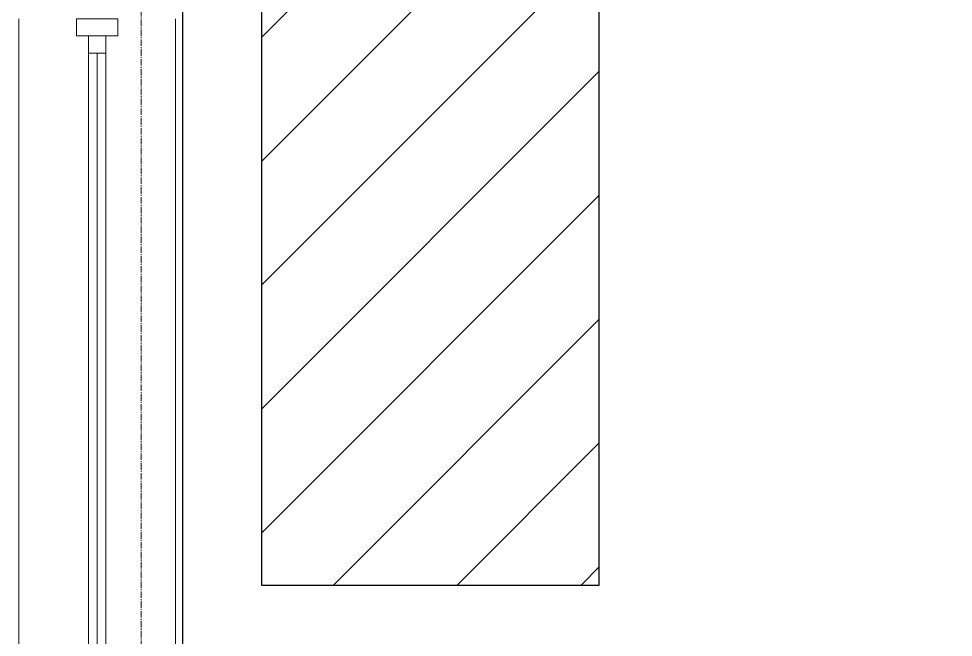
# Model space of a CAD drawing. Header units: millimetres. Extents: x -231292 to 573618, y -153144 to 564035.
# Drawn here: x 8528 to 11239, y -114739 to -112945 of the extents above; entities that cross this region are included whole.
import ezdxf

# ---------------------------------------------------------------- set-up
doc = ezdxf.new("R2010")
doc.units = ezdxf.units.MM
doc.linetypes.add('CENTER2', pattern=[28.575, 19.05, -3.175, 3.175, -3.175])
doc.layers.get('0').update_dxf_attribs({"color": 250})
for name, color, linetype, lineweight in [('10.3) строит. леса', 20, 'Continuous', 30), ('A-Wall_Материал_Газоблок_Контур', 250, 'Continuous', 0), ('АР_Окна', 250, 'Continuous', 5), ('РД_Оси_100', 250, 'Continuous', 0)]:
    doc.layers.add(name, color=color, linetype=linetype, lineweight=lineweight)

# ---------------------------------------------------------------- blocks, each defined once
blk = doc.blocks.new('оси_рен')
at = {"layer": 'РД_Оси_100', "color": 251, "linetype": 'CENTER2', "true_color": 0x636466}
blk.add_line((1195652.916, 135558.25), (1195652.916, 223268.25), dxfattribs=at)

msp = doc.modelspace()

# ---------------------------------------------------------------- hatches: boundary and pattern name
at = {"layer": '10.3) строит. леса'}
h = msp.add_hatch(dxfattribs=at)
h.set_pattern_fill('ANSI31', color=256, scale=80)
h.set_pattern_definition([(45, (13432.27, 31291.88), (-179.60512, 179.60512), [])])
h.paths.add_polyline_path([(9232.577, -112587.238), (9232.577, -114587.238), (10212.577, -114587.238), (10212.577, -112587.238)])

# ---------------------------------------------------------------- linework, layer by layer
msp.add_lwpolyline([(16573.458, -98570.283), (9003.458, -98570.283), (9003.458, -135535.288), (16573.458, -135535.288)], close=True)
msp.add_lwpolyline([(9232.577, -112587.238), (9232.577, -114587.238), (10212.577, -114587.238), (10212.577, -112587.238)], close=True, dxfattribs=at)
at = {"layer": 'A-Wall_Материал_Газоблок_Контур', "color": 18, "linetype": 'Continuous', "lineweight": 0, "true_color": 0x000000}
for p, q in [((8528.458, -112945.283), (8528.458, -116245.283)), ((8983.458, -116245.283), (8983.458, -112945.283))]:
    msp.add_line(p, q, dxfattribs=at)
at = {"layer": 'АР_Окна', "color": 18, "linetype": 'Continuous', "lineweight": 5, "true_color": 0x000000}
for p, q in [((8528.458, -112945.283), (8528.458, -116245.283)), ((8983.458, -112945.283), (8983.458, -116245.283)), ((8730.958, -113045.283), (8780.958, -113045.283)), ((8755.958, -113045.283), (8755.958, -116145.283))]:
    msp.add_line(p, q, dxfattribs=at)
for points in [[(8815.958, -112995.283), (8815.958, -112945.283), (8695.958, -112945.283), (8695.958, -112995.283)], [(8730.958, -112995.283), (8780.958, -112995.283), (8780.958, -116195.283), (8730.958, -116195.283)]]:
    msp.add_lwpolyline(points, close=True, dxfattribs=at)

# ---------------------------------------------------------------- block references
at = {"rotation": 359.999868838025}
msp.add_blockref('оси_рен', (-1186769.82, -284755.728), dxfattribs=at)

doc.saveas('drawing.dxf')
